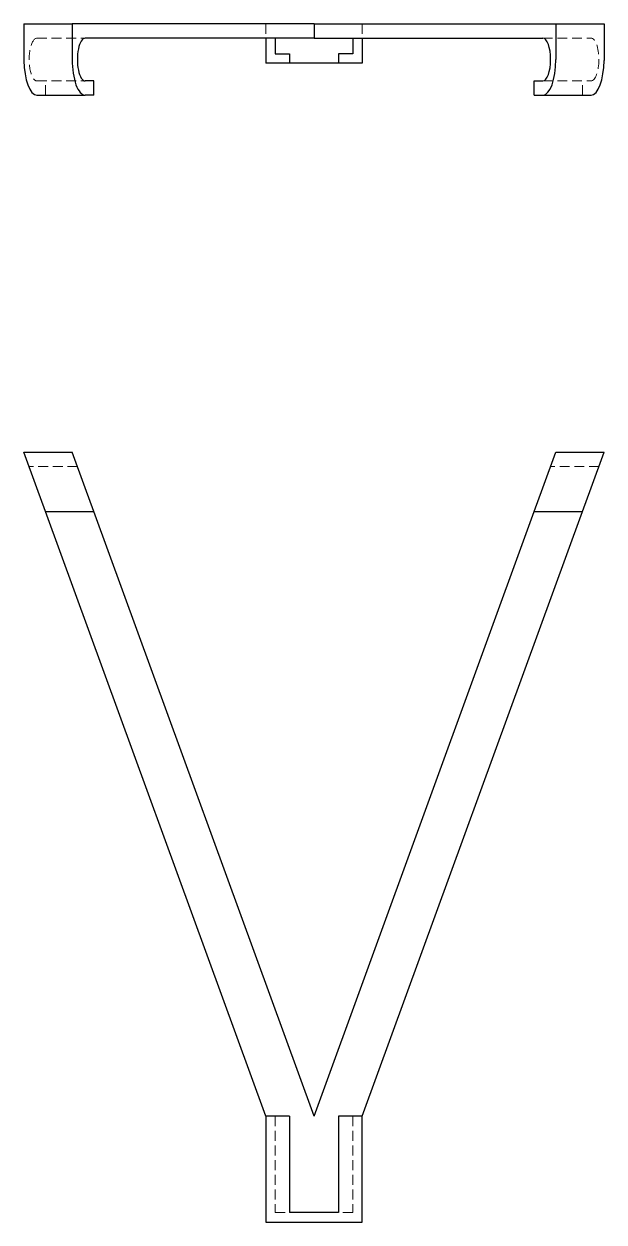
# Model space of a CAD drawing. Header units: millimetres. Extents: x 45 to 228, y 7 to 163.
# Drawn here: x 45.4 to 120.6, y 7 to 162.6 of the extents above.
import ezdxf

# ---------------------------------------------------------------- set-up
doc = ezdxf.new("R2010")
doc.units = ezdxf.units.MM
doc.linetypes.add('HIDDEN', pattern=[1.905, 1.27, -0.635])

msp = doc.modelspace()

# ---------------------------------------------------------------- linework, layer by layer
at = {"color": 7, "linetype": 'Continuous', "lineweight": 25}
for p, q in [((45.35, 162.62), (45.35, 160.77)), ((45.35, 162.62), (51.6, 162.62)), ((51.6, 162.62), (51.6, 158)), ((83, 162.62), (51.6, 162.62)), ((83, 162.62), (83, 160.77)), ((83, 162.62), (114.4, 162.62)), ((114.4, 162.62), (114.4, 158)), ((114.4, 162.62), (120.65, 162.62)), ((120.65, 162.62), (120.65, 160.77)), ((45.35, 160.77), (45.35, 158)), ((45.35, 160.77), (45.35, 160.77)), ((83, 160.77), (53.29, 160.77)), ((76.75, 160.77), (76.75, 157.51)), ((77.98, 160.77), (77.98, 158.74)), ((83, 160.77), (112.71, 160.77)), ((88.02, 160.77), (88.02, 158.74)), ((89.25, 160.77), (89.25, 157.51)), ((120.65, 160.77), (120.65, 160.77)), ((120.65, 160.77), (120.65, 158)), ((77.98, 158.74), (79.83, 158.74)), ((79.83, 158.74), (79.83, 157.51)), ((86.17, 158.74), (86.17, 157.51)), ((88.02, 158.74), (86.17, 158.74)), ((45.35, 158), (45.35, 157.89)), ((79.83, 157.51), (76.75, 157.51)), ((86.17, 157.51), (79.83, 157.51)), ((89.25, 157.51), (86.17, 157.51)), ((120.65, 158), (120.65, 157.89)), ((54.41, 155.23), (53.29, 155.23)), ((54.41, 153.38), (54.41, 155.23)), ((111.59, 153.38), (111.59, 155.23)), ((111.59, 155.23), (112.71, 155.23)), ((47.03, 153.38), (53.29, 153.38)), ((54.41, 153.38), (53.29, 153.38)), ((111.59, 153.38), (112.71, 153.38)), ((112.71, 153.38), (118.97, 153.38)), ((45.35, 107), (45.35, 107)), ((45.35, 107), (51.6, 107)), ((47.03, 102.38), (45.35, 107)), ((45.35, 107), (45.35, 107)), ((45.35, 107), (45.35, 107)), ((53.29, 102.38), (51.6, 107)), ((112.71, 102.38), (114.4, 107)), ((114.4, 107), (120.65, 107)), ((118.97, 102.38), (120.65, 107)), ((120.65, 107), (120.65, 107)), ((120.65, 107), (120.65, 107)), ((120.65, 107), (120.65, 107)), ((48.15, 99.3), (47.03, 102.38)), ((54.41, 99.3), (53.29, 102.38)), ((111.59, 99.3), (112.71, 102.38)), ((117.85, 99.3), (118.97, 102.38)), ((48.15, 99.3), (54.41, 99.3)), ((76.75, 20.74), (48.15, 99.3)), ((83, 20.74), (54.41, 99.3)), ((83, 20.74), (111.59, 99.3)), ((89.25, 20.74), (117.85, 99.3)), ((111.59, 99.3), (117.85, 99.3)), ((79.83, 20.74), (76.75, 20.74)), ((76.75, 20.74), (76.75, 7)), ((79.83, 20.74), (79.83, 8.23)), ((89.25, 20.74), (86.17, 20.74)), ((86.17, 20.74), (86.17, 8.23)), ((89.25, 7), (89.25, 20.74)), ((86.17, 8.23), (79.83, 8.23)), ((76.75, 7), (89.25, 7))]:
    msp.add_line(p, q, dxfattribs=at)
at = {"color": 7, "linetype": 'HIDDEN', "lineweight": 18}
for p, q in [((76.75, 162.62), (76.75, 160.77)), ((89.25, 162.62), (89.25, 160.77)), ((47.03, 160.77), (53.29, 160.77)), ((112.71, 160.77), (118.97, 160.77)), ((47.03, 155.23), (53.29, 155.23)), ((48.15, 153.38), (48.15, 155.23)), ((112.71, 155.23), (118.97, 155.23)), ((117.85, 153.38), (117.85, 155.23)), ((52.28, 105.15), (46.02, 105.15)), ((119.98, 105.15), (113.72, 105.15)), ((77.98, 20.74), (77.98, 8.23)), ((88.02, 20.74), (88.02, 8.23)), ((77.98, 8.23), (79.83, 8.23)), ((88.02, 8.23), (86.17, 8.23))]:
    msp.add_line(p, q, dxfattribs=at)
for centre, start_param, end_param in [((47.03, 158), 0, 3.141593), ((118.97, 158), 3.141593, 6.283185)]:
    msp.add_ellipse(centre, major_axis=(0, 2.77), ratio=0.36397, start_param=start_param, end_param=end_param, dxfattribs=at)
at = {"color": 7, "linetype": 'Continuous', "lineweight": 25}
for centre, major_axis, start_param, end_param in [((53.29, 158), (0, 2.77), 0, 3.141593), ((112.71, 158), (0, 2.77), 3.141593, 6.283185), ((47.03, 158), (0, 4.62), 1.595498, 3.141593), ((53.29, 158), (0, 4.62), 1.570796, 3.141593), ((112.71, 158), (0, 4.62), 3.141593, 4.712389), ((118.97, 158), (0, 4.62), 3.141593, 4.687687)]:
    msp.add_ellipse(centre, major_axis=major_axis, ratio=0.36397, start_param=start_param, end_param=end_param, dxfattribs=at)

doc.saveas('drawing.dxf')
